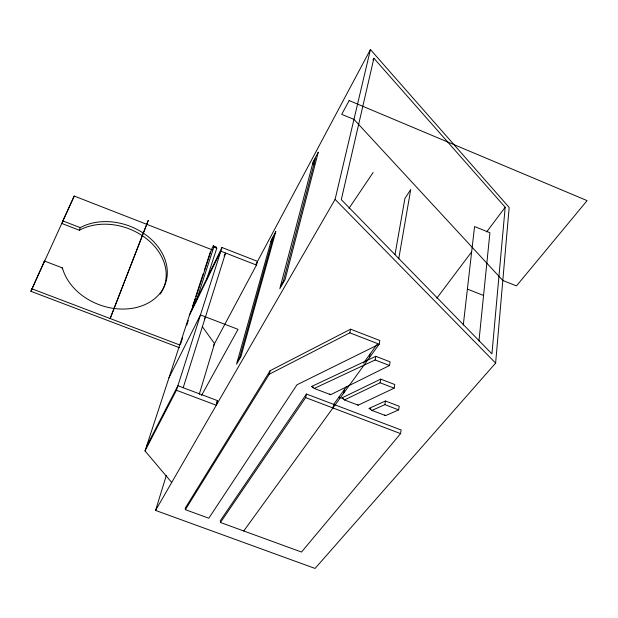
<?xml version="1.0" encoding="UTF-8"?>
<svg xmlns="http://www.w3.org/2000/svg" width="618" height="618" viewBox="0 0 618 618"><rect width="100%" height="100%" fill="white"/><g stroke="black" fill="none" stroke-linecap="round" stroke-linejoin="round"><path stroke-width="0.93" d="M166.327 475.412L155.566 510.422L315.056 568.444L495.621 363.098L509.162 207.455L370.421 49.556L256.03 264.18M505.184 207.269L491.928 353.859L341.298 199.66L373.89 58.247L505.184 207.269L486.644 231.928M478.942 341.151L489.912 232.716L474.554 226.543L463.284 325.045M400.572 433.62L401.121 429.997L306.451 394.045L220.24 520.804L220.471 522.48L301.499 552.044L400.572 433.62L305.655 397.598L220.471 522.48M398.656 409.904L399.22 406.258L385.47 401.012L369.108 408.359L371.951 410.414L385.624 415.613L398.656 409.904L384.875 404.643L371.951 410.414M394.168 388.174L394.755 384.512L380.719 379.128L341.8 397.961L344.442 399.939L358.185 405.169L394.168 388.174L380.093 382.774L344.442 399.939M389.494 365.524L390.105 361.847L375.767 356.308L311.603 386.466L314.23 388.444L330.653 394.693L389.494 365.524L375.118 359.977L314.23 388.444M384.875 404.643L385.47 401.012M380.093 382.774L380.719 379.128M398.734 258.865L410.723 189.525L404.89 198.556L395.018 254.469M375.118 359.977L375.767 356.308M369.355 357.752L370.02 354.091M343.855 392.917L344.558 389.317M349.834 332.839L379.182 344.203L296.995 384.782L208.799 518.224L185.369 509.672L269.247 374.222L349.834 332.839L350.568 329.185L379.831 340.518L379.182 344.203L243.747 530.978M332.947 407.957L333.674 404.381M305.655 397.598L306.451 394.045M155.566 510.422L335.095 199.375L370.421 49.556M269.247 374.222L270.151 370.684L350.568 329.185M146.458 446.544L177.884 385.725L217.59 400.657L216.285 405.23L176.439 390.267L145.021 450.931L171.704 482.465M213.419 345.694L256.47 265.068L257.528 261.375L221.986 247.494L190.576 311.82L145.021 450.931M199.235 394.346L214.523 343.623L202.302 326.613M179.459 347.71L30.9 291.31L44.411 261.012L62.418 267.911A54.361 42.148 19.8 0 0 133.882 308.034A54.361 42.148 19.8 0 0 159.83 249.34A54.361 42.148 19.8 0 0 80.224 227.64L62.827 220.904L74.237 196.053L212.584 249.989M43.87 262.75L44.411 261.012M62.827 220.904L62.001 223.531L79.359 230.244A54.214 42.117 19.8 0 1 146.543 238.749A54.214 42.117 19.8 0 1 160.139 294.106M183.198 387.718L225.578 253.017L224.071 256.068M74.237 196.053L30.9 291.31M176.439 390.267L221.986 247.494M206.389 280.333L216.779 248.181L216.169 246.976L213.28 245.848L211.495 249.572L191.549 310.568M192.453 306.613L195.133 298.432M195.728 296.609L203.175 273.867M204.365 270.228L210.321 252.036M180.533 344.257L182.619 337.884M186.783 325.138L188.274 320.58M195.898 302.117L213.843 247.038L213.28 245.848M62.101 268.884L62.418 267.911M79.359 230.244L80.224 227.64M189.402 315.412L220.811 251.163L256.47 265.068M168.969 377.807L200.464 314.941L238.038 329.348L201.545 395.443M204.349 319.112L205.493 316.872M372.978 59.946L373.89 58.247M237.204 361.87L239.645 357.613L273.318 237.088L270.947 241.514L272.584 242.156M280.433 286.335L283.33 281.283L315.466 158.447L312.693 163.623L314.454 164.326M216.632 402.326L217.59 400.657M270.151 370.684L185.292 508.05L185.369 509.672M348.969 208.366L373.148 172.484M333.604 404.473L346.567 386.536M363.484 363.137L377.011 344.419M436.818 298.2L471.58 251.959M311.603 386.466L313.341 387.123M341.8 397.961L343.515 398.61M369.108 408.359L370.808 409M31.68 288.73L179.761 344.983M213.843 247.038L216.779 248.181M467.401 289.093L483.562 295.489M384.705 414.964L385.624 415.613M357.335 404.543L358.185 405.169M329.695 393.96L330.653 394.693M335.095 199.375L495.621 363.098M339.066 396.918L339.993 398.247M318.247 152.275L285.107 279.46L279.815 288.683L313.195 161.715L318.247 152.275M275.806 231.549L241.02 356.385L236.563 364.156L271.48 239.629L275.806 231.549M148.243 220.471L110.151 318.54L148.243 220.471M349.155 100.549L341.708 114.369L353.959 119.367L502.813 280.472L516.463 285.902L587.1 200.618L349.155 100.549"/></g></svg>
